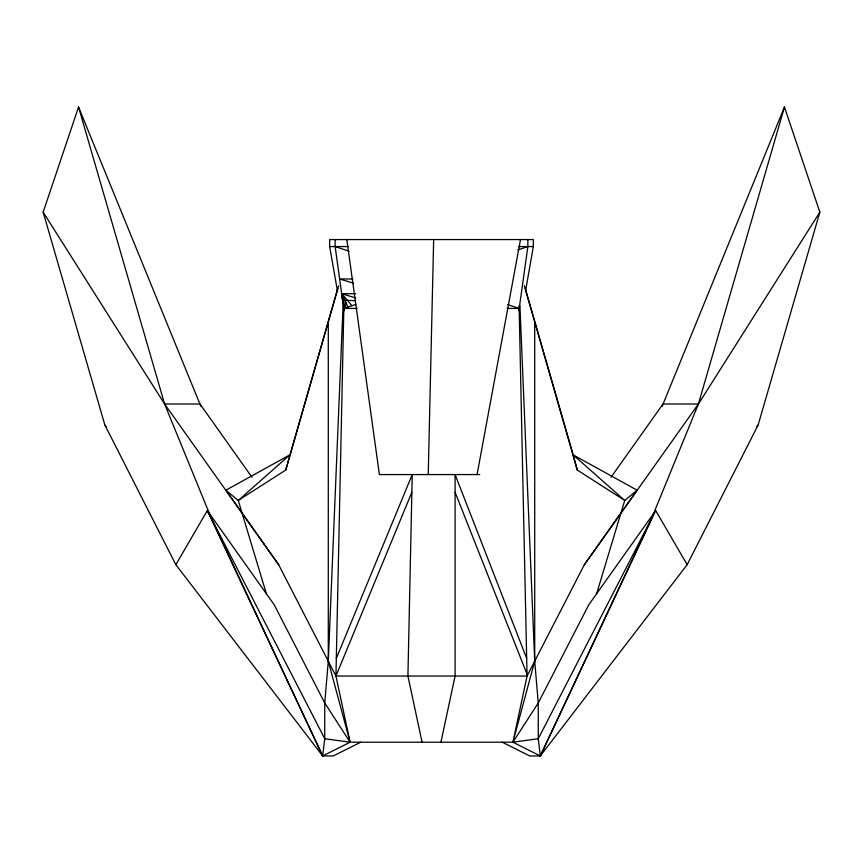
<?xml version="1.0" encoding="UTF-8"?>
<svg xmlns="http://www.w3.org/2000/svg" width="863" height="863" viewBox="0 0 863 863"><rect width="100%" height="100%" fill="white"/><g stroke="black" fill="none" stroke-linecap="round" stroke-linejoin="round"><path stroke-width="1.29" d="M343.765 297.53L343.744 307.757L345.308 307.951L345.836 302.298L343.744 307.757L342.309 297.53L343.765 297.757M200.939 406.527L78.544 107.044L43.15 212.158L104.844 424.941L175.836 564.693L322.686 755.956L350.098 742.212L335.944 676.042L343.895 305.75M428.231 474.564L433.658 239.558M343.053 305.804L328.285 661.155L324.736 702.978L324.736 738.728L322.686 755.956L333.301 755.956L360.712 742.212M518.868 310.788L527.865 246.559L527.865 239.558M525.459 291.521L533.334 246.559L533.334 239.558L329.666 239.558L329.666 246.559L337.541 291.521M477.077 474.564L520.497 239.558M440.928 742.212L455.081 676.042L455.081 474.564L526.678 658.361M266.376 593.755L238.274 500.454L289.763 454.941L225.879 490.195L238.274 500.454L285.739 470.044L337.724 288.587M285.739 470.044L338.684 285.664M175.836 564.693L207.325 510.562L324.736 738.728L350.098 742.212L512.902 742.212L540.314 755.956L651.543 518.587L698.404 404.013L784.456 107.044L819.85 212.158L758.156 424.941L687.164 564.693L540.314 755.956L529.699 755.956L502.288 742.212M596.624 593.755L624.726 500.454L637.121 490.195L573.237 454.941L525.276 288.587M662.061 406.527L784.456 107.044M336.322 658.361L412.244 474.564L407.919 676.042L422.072 742.212M637.121 490.195L584.359 564.693L527.056 676.042L335.944 676.042L411.867 492.244M584.359 564.693L698.404 404.013L819.85 212.158M611.026 477.25L663.011 404.013L698.404 404.013M756.527 427.077L758.156 424.941M355.772 304.423L343.841 308.436L344.132 310.788M517.714 249.979L527.865 246.559M329.666 246.559L348.62 246.559M518.426 246.559L533.334 246.559M352.945 278.965L339.634 278.965L353.539 283.226M355.729 293.7L341.683 293.7L335.135 246.559L335.135 239.558M357.163 308.436L343.841 308.436L341.683 293.7L355.718 297.94M507.131 308.436L519.148 308.436L507.714 304.596M43.15 212.158L164.596 404.013L199.989 404.013L251.974 477.25M479.709 474.564L379.386 474.564L346.818 239.558M351.964 305.707L341.683 293.7L342.687 300.238L355.599 300.669M335.135 246.559L349.084 251.252M577.261 470.044L624.726 500.454L573.237 454.941L577.261 470.044L524.316 285.664M104.844 424.941L106.473 427.077M78.544 107.044L164.596 404.013L278.641 564.693L335.944 676.042M225.879 490.195L278.641 564.693M687.164 564.693L655.675 510.562L588.793 604.79L538.264 702.978L512.902 742.212L538.264 738.728L655.675 510.562L540.314 755.956L538.264 738.728L538.264 702.978L534.715 661.155L519.947 305.804M342.687 300.238L343.754 302.643M342.535 294.704L347.897 307.077M164.596 404.013L211.457 518.587L322.686 755.956L207.325 510.562L274.207 604.79L324.736 702.978L350.098 742.212L328.285 661.155L328.285 322.482M455.081 492.244L527.013 674.132M343.043 295.858L343.15 297.659M519.105 305.75L527.056 676.042L512.902 742.212L534.715 661.155L534.715 322.482"/></g></svg>
